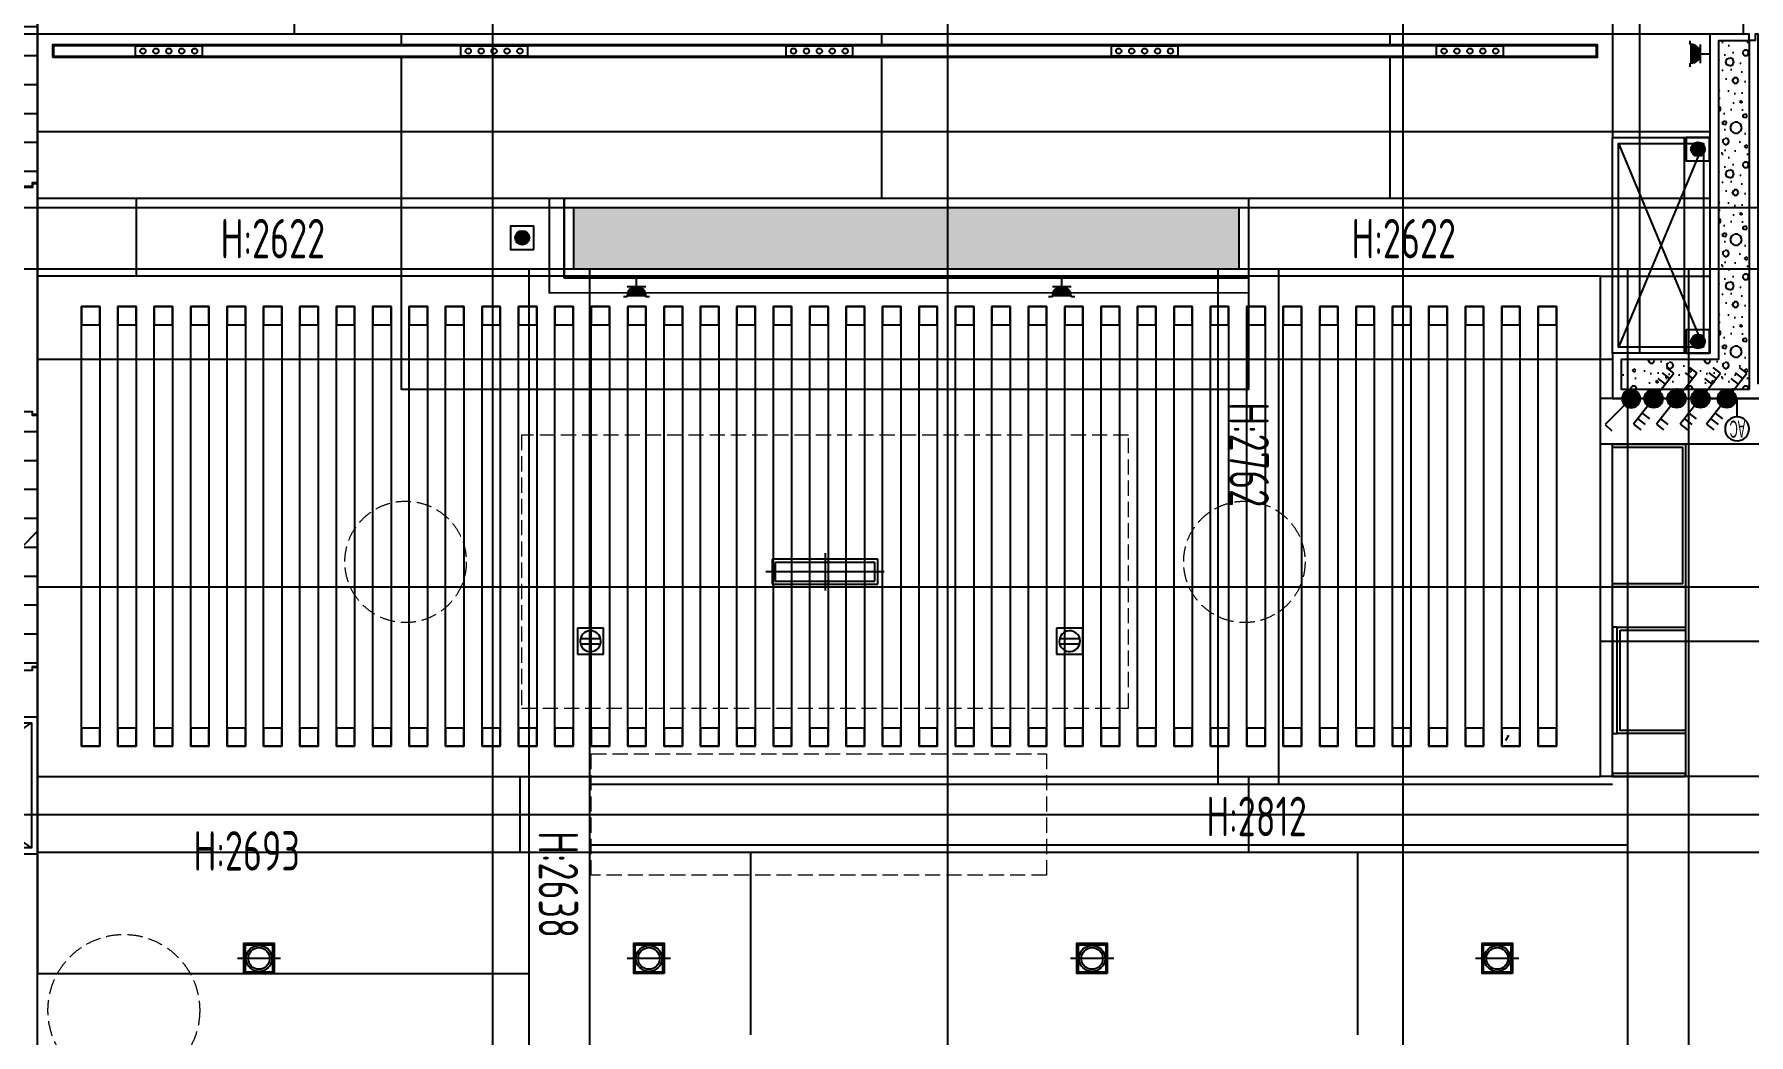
# Model space of a CAD drawing. Header units: millimetres. Extents: x -108767 to 78913, y -380878 to 1470.
# Drawn here: x 35570 to 41219, y -222872 to -219577 of the extents above; entities that cross this region are included whole.
import ezdxf
from ezdxf.enums import TextEntityAlignment as Align

# ---------------------------------------------------------------- set-up
doc = ezdxf.new("R2010")
doc.units = ezdxf.units.MM
doc.header["$LTSCALE"] = 10
doc.linetypes.add('DASH', pattern=[0.35, 0.25, -0.1])
doc.linetypes.add('DOTE', pattern=[2.42, 2, -0.2, 0.02, -0.2])
for name, color, linetype in [('012到顶家具', 55, 'Continuous'), ('NW-01-wall(原有墙体)', 255, 'Continuous'), ('NW-01-尺寸标注', 252, 'Continuous'), ('NW-01wall(新墙体)', 140, 'Continuous'), ('NW-01梁', 4, 'Continuous'), ('NW-02-fix(到顶家具)', 54, 'Continuous'), ('NW-02-free(活动家具)', 241, 'Continuous'), ('NW-02-light(平面灯具)', 12, 'Continuous'), ('NW-02不到底不到顶家具', 54, 'Continuous'), ('NW-03-地面铺装', 8, 'Continuous'), ('NW-04-light(天花灯具)', 1, 'Continuous'), ('NW-04-天花造型粗线', 163, 'Continuous'), ('NW-04-天花造型细线', 32, 'Continuous'), ('NW-door(门扇)', 12, 'Continuous'), ('NW-light(天花灯具)', 1, 'Continuous'), ('NW-完成面（用于平面）', 43, 'Continuous'), ('NW-开关插座', 117, 'Continuous'), ('NW-开关面板', 147, 'Continuous'), ('NW-强弱电插座', 223, 'Continuous'), ('NW-强电插座', 223, 'Continuous'), ('NW-暖通风口', 33, 'Continuous'), ('平面图', 7, 'Continuous')]:
    doc.layers.add(name, color=color, linetype=linetype)
doc.styles.add('GA-text-B', font='architxt.shx', dxfattribs={"width": 0.65, "bigfont": 'hztxt.shx'})
doc.styles.get("Standard").update_dxf_attribs({"font": ''})
doc.styles.add('STYLUS', font='stylu.ttf')
doc.styles.add('TSSD_REIN', font='tssdeng.shx', dxfattribs={"width": 0.7, "bigfont": 'hztxt.shx'})
doc.styles.add('宋体', font='', dxfattribs={"width": 0.8})
doc.styles.get('Standard').set_extended_font_data('SimSun')
doc.styles.get('宋体').set_extended_font_data('SimSun')
doc.linetypes.add('铝质LED灯条', pattern='A,12.7,-5.08,["AL.LED",宋体,S=2.54,R=0,X=-2.54,Y=-1.27],-10', length=27.78)

# ---------------------------------------------------------------- blocks, each defined once
blk = doc.blocks.new('*U298')
at = {"layer": '012到顶家具'}
blk.add_lwpolyline([(0, -71), (32, -71), (32, 0), (0, 0)], close=True, dxfattribs=at)
at = {"layer": '012到顶家具', "color": 8}
blk.add_lwpolyline([(2, -69), (30, -69), (30, -2), (2, -2)], close=True, dxfattribs=at)
for points in [[(30, -2), (2, -69)], [(2, -2), (30, -69)]]:
    blk.add_lwpolyline(points, dxfattribs=at)
blk = doc.blocks.new('*U307')
at = {"layer": '012到顶家具'}
blk.add_lwpolyline([(0, -45.25), (63, -45.25), (63, 0), (0, 0)], close=True, dxfattribs=at)
at = {"layer": '012到顶家具', "color": 8}
blk.add_lwpolyline([(2, -43.25), (61, -43.25), (61, -2), (2, -2)], close=True, dxfattribs=at)
for points in [[(61, -2), (2, -43.25)], [(2, -2), (61, -43.25)]]:
    blk.add_lwpolyline(points, dxfattribs=at)
blk = doc.blocks.new('梁')
at = {"layer": 'NW-01梁', "linetype": 'DASH'}
for p, q in [((37200.2, -232047.2), (37200.1, -228667.2)), ((37400.2, -232047.2), (37400.2, -228665.2)), ((39470.2, -230365.1), (39470.2, -228665.1)), ((39670.2, -230365.1), (39670.2, -228665.1)), ((37400.2, -230365.1), (40770.2, -230365.1)), ((37400.2, -230565.1), (40820.2, -230565.1))]:
    blk.add_line(p, q, dxfattribs=at)
for points in [[(32190.2, -228467.2), (32190.2, -228667.2), (42620.2, -228667.2), (42620.2, -228467.2)], [(41020.2, -228667.2), (41020.2, -232046.8), (40820.2, -232046.8), (40820.2, -228667.2)]]:
    blk.add_lwpolyline(points, close=True, dxfattribs=at)
blk.add_lwpolyline([(35580.2, -228667.2), (35580.2, -230988.8), (37200.2, -230988.8)], dxfattribs=at)
blk = doc.blocks.new('嵌入式射灯1')
at = {"color": 250, "linetype": 'DOTE', "ltscale": 30}
blk.add_line((0, 100), (0, -100), dxfattribs=at)
blk.add_lwpolyline([(-100, 0, 0, 0, 0), (100, 0, 30, 0, 0), (154.9, 0, 0, 0, 0)], format="xyseb", dxfattribs=at)
blk.add_circle((0, 0), 60)
at = {"color": 250}
blk.add_circle((0, 0), 50, dxfattribs=at)
blk = doc.blocks.new('*U241')
at = {"layer": 'NW-04-light(天花灯具)', "color": 1, "ltscale": 15}
blk.add_lwpolyline([(150844.17, -14074.61), (150848.37, -14074.61), (150848.37, -14078.82), (150844.17, -14078.82)], close=True, dxfattribs=at)
at = {"layer": 'NW-04-light(天花灯具)', "color": 8, "ltscale": 15}
blk.add_lwpolyline([(150844.38, -14074.82), (150848.16, -14074.82), (150848.16, -14078.61), (150844.38, -14078.61)], close=True, dxfattribs=at)
at = {"layer": 'NW-04-light(天花灯具)', "color": 1, "linetype": 'DASH', "ltscale": 15, "xscale": 0.03000000000000001, "yscale": 0.03000000000000001, "zscale": 0.03000000000000001, "rotation": 90.00000000027025}
blk.add_blockref('嵌入式射灯1', (150846.27, -14076.71), dxfattribs=at)
blk = doc.blocks.new('hdfgfgfd')
at = {"layer": 'NW-04-light(天花灯具)'}
blk.add_lwpolyline([(-48389.7, -188720.5), (-48170.6, -188720.5), (-48170.6, -188754.5), (-48389.7, -188754.5)], close=True, dxfattribs=at)
at = {"layer": 'NW-04-light(天花灯具)', "color": 8}
for centre in [(-48365.3, -188737.5), (-48322.7, -188737.5), (-48280.1, -188737.5), (-48237.5, -188737.5), (-48195, -188737.5)]:
    blk.add_circle(centre, 8.76, dxfattribs=at)
blk = doc.blocks.new('qweqeqweq')
at = {"layer": 'NW-light(天花灯具)', "color": 1, "linetype": 'DASH', "ltscale": 15}
for p, q in [((0, 5.94), (0, -5.94)), ((-1.88, 0), (1.88, 0))]:
    blk.add_line(p, q, dxfattribs=at)
blk.add_lwpolyline([(1.25, 5.31), (-1.25, 5.31), (-1.25, -5.31), (1.25, -5.31)], close=True, dxfattribs=at)
at = {"layer": 'NW-light(天花灯具)', "color": 8, "linetype": 'DASH', "ltscale": 15}
blk.add_lwpolyline([(0.94, 5), (-0.94, 5), (-0.94, -5), (0.94, -5)], close=True, dxfattribs=at)
blk = doc.blocks.new('_LINKPT1')
blk.add_line((0, 0), (0, 0))
blk = doc.blocks.new('单相二三极安全插座')
at = {"linetype": 'Continuous'}
for p, q in [((-33.3, 49.9), (-23.8, 49.9)), ((-23.8, 49.9), (-23.8, 47.5)), ((-23.8, 47.5), (23.8, 47.5)), ((23.8, 49.9), (23.8, 47.5)), ((23.8, 49.9), (33.3, 49.9)), ((23.8, 23.8), (-23.8, 23.8)), ((0, 23.8), (0, 0))]:
    blk.add_line(p, q, dxfattribs=at)
blk.add_arc((0, 47.5), 23.8, 180, 0, dxfattribs=at)
for points in [[(20.6, 35.7), (-20.6, 35.7), (23.8, 47.5), (-23.8, 47.5)], [(11.9, 27), (-11.9, 27), (20.6, 35.7), (-20.6, 35.7)], [(0, 23.8), (0, 23.8), (11.9, 27), (-11.9, 27)]]:
    blk.add_solid(points, dxfattribs=at)
at = {"linetype": 'Continuous', "xscale": 0.0950808586651788, "yscale": 0.0950808586651788, "zscale": 0.0950808586651788}
blk.add_blockref('_LINKPT1', (0, 0), dxfattribs=at)
blk = doc.blocks.new('*U260')
at = {"layer": 'NW-强电插座', "xscale": 1.2943, "yscale": 1.2943, "zscale": 1.2943}
blk.add_blockref('单相二三极安全插座', (225.9, 1978.7), dxfattribs=at)
blk = doc.blocks.new('*U61')
h = blk.add_hatch(color=256)
h.dxf.hatch_style = 1
edge = h.paths.add_edge_path()
edge.add_arc((0, 40), 30, 0, 360)
blk.add_lwpolyline([(-50, -10), (50, -10), (50, 90), (-50, 90)], close=True)
blk.add_circle((0, 40), 30)
blk = doc.blocks.new('*U264')
at = {"layer": 'NW-强电插座', "xscale": 0.7704166666280803, "yscale": 0.7704166666280803, "zscale": 0.7704166666280803}
blk.add_blockref('*U61', (225.9, 1986.4), dxfattribs=at)
blk = doc.blocks.new('ERWQEWQEWQEWQ')
at = {"layer": 'NW-强弱电插座'}
for p, q in [((0, 2.96), (2.96, 2.96)), ((0, 0), (0, 2.96)), ((2.96, 2.96), (2.96, 0)), ((2.96, 0), (0, 0)), ((0.34, 1.77), (2.63, 1.77)), ((0.34, 1.18), (2.63, 1.18))]:
    blk.add_line(p, q, dxfattribs=at)
blk.add_circle((1.48, 1.48), 1.18, dxfattribs=at)
blk = doc.blocks.new('*U259')
at = {"layer": 'NW-强电插座', "xscale": 29.12917476678007, "yscale": 29.12917476678007, "zscale": 29.12917476678007}
blk.add_blockref('ERWQEWQEWQEWQ', (182.8, 1978.7), dxfattribs=at)
blk = doc.blocks.new('ewqewqewqeqwe')
at = {"layer": 'NW-开关面板'}
h = blk.add_hatch(color=256, dxfattribs=at)
edge = h.paths.add_edge_path()
edge.add_arc((0, 0), 1.01, 0, 360)
for p, q in [((-2.52, 2.52), (-3.24, 1.8)), ((-2.69, 1.26), (-1.98, 1.98)), ((-0.72, 0.72), (-2.52, 2.52)), ((-2.15, 0.72), (-1.43, 1.43)), ((0.72, -0.72), (2.52, -2.52)), ((1.43, -1.43), (2.15, -0.72)), ((1.98, -1.98), (2.69, -1.26)), ((2.52, -2.52), (3.24, -1.8))]:
    blk.add_line(p, q, dxfattribs=at)
blk.add_circle((0, 0), 1.01, dxfattribs=at)
blk = doc.blocks.new('*U268')
at = {"layer": 'NW-开关插座', "xscale": 30.1, "yscale": 30.1, "zscale": 30.1}
blk.add_blockref('ewqewqewqeqwe', (225.9, 2013.9), dxfattribs=at)
blk = doc.blocks.new('eqweqweqweqweqweq')
at = {"layer": 'NW-开关面板'}
h = blk.add_hatch(color=256, dxfattribs=at)
edge = h.paths.add_edge_path()
edge.add_arc((0, 0), 1.01, 0, 360)
for p, q in [((-3.24, 1.81), (-2.52, 2.52)), ((-2.69, 1.26), (-1.98, 1.98)), ((-0.72, 0.72), (-2.52, 2.52)), ((0.72, -0.72), (2.52, -2.52)), ((2.01, -2.01), (2.72, -1.29)), ((2.52, -2.52), (3.24, -1.81))]:
    blk.add_line(p, q, dxfattribs=at)
blk.add_circle((0, 0), 1.01, dxfattribs=at)
blk = doc.blocks.new('*U270')
at = {"layer": 'NW-开关插座', "xscale": 30.1, "yscale": 30.1, "zscale": 30.1}
blk.add_blockref('eqweqweqweqweqweq', (225.9, 2013.9), dxfattribs=at)
blk = doc.blocks.new('*U115')
for p, q in [((-1.29, 1), (-1.29, -1)), ((0, 0), (-1.29, 0))]:
    blk.add_line(p, q)
blk.add_circle((0.86, 0), 0.855)
at = {"style": 'GA-text-B', "width": 0.65}
blk.add_attdef('1', (2.23, 0.49), '', height=1.5, dxfattribs=at)
at = {"style": 'STYLUS'}
blk.add_attdef('S', (0.35, -0.57), '', height=1.2, dxfattribs=at)
blk = doc.blocks.new('*U263')
at = {"layer": 'NW-开关面板', "extrusion": (-0.017452, 3.20596e-18, -0.999848)}
ref = blk.add_blockref('*U115', (-2038.6, -225.8, -3.9), dxfattribs=dict(at, xscale=46.44000144785679, yscale=46.44000144785679, zscale=-46.44000144785698, rotation=180))
ref.add_attrib('S', 'AC', dxfattribs={"layer": '0', "extrusion": (0.017452, -3.20596e-18, 0.999848), "height": 55.73, "rotation": 270, "style": 'STYLUS', "width": 0.5}).set_placement((2051.5, -224.5, 3.9), align=Align.CENTER)
blk = doc.blocks.new('fgregrt')
at = {"layer": 'NW-开关面板'}
for p, q in [((5135.44, -371.79), (5136.16, -371.07)), ((5137.56, -373.9), (5135.44, -371.79))]:
    blk.add_line(p, q, dxfattribs=at)
blk.add_circle((5138.27, -374.61), 1, dxfattribs=at)
for points in [[(5137.4, -375.11), (5137.4, -374.11), (5137.77, -375.48), (5137.77, -373.74)], [(5137.77, -375.48), (5137.77, -373.74), (5138.27, -375.61), (5138.27, -373.61)], [(5138.77, -375.48), (5138.77, -373.74), (5138.27, -375.61), (5138.27, -373.61)], [(5139.14, -375.11), (5139.14, -374.11), (5138.77, -375.48), (5138.77, -373.74)], [(5137.27, -374.61), (5137.27, -374.61), (5137.4, -375.11), (5137.4, -374.11)], [(5139.27, -374.61), (5139.27, -374.61), (5139.14, -375.11), (5139.14, -374.11)]]:
    blk.add_solid(points, dxfattribs=at)
at = {"layer": 'NW-开关面板', "xscale": 4.805045045043872, "yscale": 4.805045045043872, "zscale": 4.805045045043872, "rotation": 90}
for p in [(5138.27, -373.61), (5137.27, -374.61), (5139.27, -374.61)]:
    blk.add_blockref('_LINKPT1', p, dxfattribs=at)
at = {"layer": 'NW-开关面板', "width": 0.8, "flags": 9}
blk.add_attdef('A', (5139.27, -374.61), '', height=0.0000961, rotation=90, dxfattribs=at)
blk = doc.blocks.new('*U267')
at = {"layer": 'NW-开关插座', "xscale": 30.1, "yscale": 30.1, "zscale": 30.1}
blk.add_blockref('fgregrt', (-154436, 13289.8), dxfattribs=at)

msp = doc.modelspace()

# ---------------------------------------------------------------- hatches: boundary and pattern name
at = {"layer": 'NW-01-wall(原有墙体)'}
h = msp.add_hatch(color=250, dxfattribs=at)
h.dxf.hatch_style = 1
h.paths.add_polyline_path([(37346.1, -220148.6), (37346.1, -220348.6), (39540.1, -220348.6), (39540.1, -220148.6)])
at = {"layer": 'NW-03-地面铺装'}
h = msp.add_hatch(dxfattribs=at)
h.set_pattern_fill('DOLMIT', color=250, scale=15)
h.paths.add_polyline_path([(35580.2, -220068), (35580.2, -219267.6), (35565.2, -219267.6), (35565.2, -219255.6), (35530.2, -219255.6), (35530.2, -219235.6), (34740.2, -219235.6), (34740.2, -219195.6), (34690.2, -219195.6), (34690.2, -219235.6), (34670.2, -219235.6), (34670.2, -217516.6), (31320.2, -217516.6), (31320.2, -220126.6), (34096.6, -220126.6), (34096.6, -220626.6), (35410.2, -220626.6), (35410.2, -220100), (35530.2, -220100), (35530.2, -220080), (35565.2, -220080), (35565.2, -220068), (35580.2, -220068)])
h = msp.add_hatch(dxfattribs=at)
h.set_pattern_fill('DOLMIT', color=250, scale=15)
h.paths.add_polyline_path([(35580.2, -221662.1), (35565.2, -221662.1), (35565.2, -221674.1), (35530.2, -221674.1), (35530.2, -221694.1), (34830.2, -221694.1), (34830.2, -221704.1), (34850.2, -221704.1), (34850.2, -221724.1), (34830.2, -221724.1), (34830.2, -222416.6), (35430.2, -222416.6), (35430.2, -223726.6), (31920.2, -223726.6), (31920.2, -220766.6), (32220.2, -220766.6), (32220.2, -220326.6), (33906.6, -220326.6), (33906.6, -220766.6), (34850.2, -220766.6), (34850.2, -220786.6), (34830.2, -220786.6), (34830.2, -220796.6), (35530.2, -220796.6), (35530.2, -220816.6), (35565.2, -220816.6), (35565.2, -220828.6), (35580.2, -220828.6), (35580.2, -221662.1)])
at = {"layer": '平面图'}
h = msp.add_hatch(dxfattribs=at)
h.set_pattern_fill('14砌块砖隔墙', color=250, scale=184.459189, style=0, pattern_type=2)
h.set_pattern_definition([(0, (54.42, -56.26), (92.2296, 184.45919), [0, -184.45919]), (0, (-53.5, -81.16), (92.2296, 184.45919), [0, -184.45919]), (0, (6.46, -83), (92.2296, 184.45919), [0, -184.45919]), (0, (71.94, -28.6), (92.2296, 184.45919), [0, -184.45919]), (0, (-4.61, -92.23), (92.2296, 184.45919), [0, -184.45919]), (0, (90.39, 87.62), (92.2296, 184.45919), [0, -184.45919]), (0, (34.12, 72.86), (92.2296, 184.45919), [0, -184.45919]), (0, (63.64, 49.8), (92.2296, 184.45919), [0, -184.45919]), (0, (-86.7, 46.11), (92.2296, 184.45919), [0, -184.45919]), (0, (3.69, 37.81), (92.2296, 184.45919), [0, -184.45919]), (0, (-31.36, -9.22), (92.2296, 184.45919), [0, -184.45919]), (0, (-29.51, -78.4), (92.2296, 184.45919), [0, -184.45919]), (0, (39.66, -85.77), (92.2296, 184.45919), [0, -184.45919]), (0, (90.39, -4.61), (92.2296, 184.45919), [0, -184.45919]), (0, (-82.08, -33.2), (92.2296, 184.45919), [0, -184.45919]), (0, (-66.4, -1.84), (92.2296, 184.45919), [0, -184.45919]), (0, (5.53, -14.76), (92.2296, 184.45919), [0, -184.45919]), (0, (-20.29, -41.5), (92.2296, 184.45919), [0, -184.45919]), (0, (-35.05, 19.37), (92.2296, 184.45919), [0, -184.45919]), (0, (-11.99, 88.54), (92.2296, 184.45919), [0, -184.45919]), (0, (-74.7, -71.94), (92.2296, 184.45919), [0, -184.45919]), (0, (26.75, 50.73), (92.2296, 184.45919), [0, -184.45919]), (0, (-59.03, 53.5), (92.2296, 184.45919), [0, -184.45919]), (0, (-73.78, 77.47), (92.2296, 184.45919), [0, -184.45919]), (130.601294, (79.054, 29.865), (-461.14796828, 553.37757044), [8.09824, -3393.16109]), (18.434949, (65.878, 33.378), (461.1479726, 184.4591883), [8.33302, -1158.28932]), (90, (65.88, 25.47), (92.229595, 184.45919), [7.9054, -361.01297]), (161.565051, (73.784, 22.838), (-461.1479766, 184.459176), [8.33302, -1158.28932]), (53.130102, (73.784, 22.838), (92.2295947, 184.459189), [8.78377, -913.51216]), (135, (80.81, -71.15), (-92.229606, 184.459177), [7.45328, -514.2761]), (45, (70.27, -71.15), (92.229594, 184.459189), [7.45328, -514.2761]), (135, (75.54, -76.42), (-92.229606, 184.459177), [7.45328, -514.2761]), (45, (75.54, -76.42), (92.229594, 184.459189), [7.45328, -514.2761]), (116.56505, (-7.9, 52.7), (-1e-05, 368.91837), [9.82055, -196.41107]), (180, (-12.3, 61.49), (-92.2296, 184.45919), [10.54053, -173.91866]), (63.43495, (-27.23, 52.7), (1e-07, 368.91838), [9.82055, -196.41107]), (116.56505, (-22.84, 43.92), (-1e-05, 368.91837), [9.82055, -196.41107]), (0, (-22.84, 43.92), (92.2296, 184.45919), [10.54053, -173.91866]), (63.43495, (-12.3, 43.92), (1e-07, 368.91838), [9.82055, -196.41107]), (107.102728, (61.4864, -9.662), (-276.6887736, 922.29594868), [11.94722, -5005.8852]), (143.972626, (57.973, 1.757), (-1752.362276, 1291.21432354), [11.94722, -2496.96889]), (180, (48.31, 8.78), (-92.2296, 184.45919), [11.4189, -173.04028]), (36.027373, (27.23, 1.757), (1752.3622853, 1291.2143111), [11.94722, -2496.96889]), (71.565051, (23.716, -8.784), (276.6887854, 922.2959447), [11.11069, -1155.51165]), (107.102728, (27.23, -20.203), (-276.6887736, 922.29594868), [11.94722, -5005.8852]), (143.972626, (36.892, -27.23), (-1752.362276, 1291.21432354), [11.94722, -2496.96889]), (0, (36.9, -27.23), (92.2296, 184.45919), [11.4189, -173.04028]), (36.027373, (48.311, -27.23), (1752.3622853, 1291.2143111), [11.94722, -2496.96889]), (71.565051, (57.973, -20.203), (276.6887854, 922.2959447), [11.11069, -1155.51165]), (150.255118, (63.243, 76.419), (-276.6887842, 184.4591867), [7.0817, -1480.07582]), (90, (57.09, 72.905), (92.229595, 184.45919), [7.02702, -361.89135]), (29.744881, (57.095, 72.905), (276.6887837, 184.4591882), [7.0817, -1480.07582]), (116.56505, (20.2, -54.46), (-1e-05, 368.91837), [9.82055, -196.41107]), (168.690067, (15.81, -45.676), (-830.0663521, 184.4591846), [8.95772, -1872.16411]), (41.185925, (0, -50.0675), (2305.73985582, 2029.05106764), [9.33728, -3912.31871]), (90, (0, -58.85), (92.229595, 184.45919), [8.78377, -360.1346]), (138.814074, (7.027, -65), (-2305.7398288, 2029.0510983), [9.33728, -3912.31871]), (16.699244, (7.027, -65), (3043.57661373, 922.29594078), [9.17053, -3842.45037]), (60.945396, (15.811, -62.365), (92.22959487, 184.45918847), [9.04345, -3789.20364]), (109.983106, (-57.0945, 22.838), (-461.14797504, 1291.2143218), [10.28114, -4307.79774]), (155.556045, (-60.608, 32.5), (-1198.98473437, 553.3775561), [10.61347, -4447.04414]), (24.4439547, (-79.932, 32.5), (1198.9847304, 553.37756493), [10.61347, -4447.04414]), (70.0168934, (-83.446, 22.838), (461.1479747, 1291.21432201), [10.28114, -4307.79774]), (109.983106, (-79.932, 13.176), (-461.14797504, 1291.2143218), [10.28114, -4307.79774]), (160.016893, (-70.27, 9.662), (-461.1479749, 184.4591814), [10.28114, -2148.75827]), (19.9831065, (-70.27, 9.662), (461.1479721, 184.4591895), [10.28114, -2148.75827]), (70.0168934, (-60.608, 13.176), (461.1479747, 1291.21432201), [10.28114, -4307.79774]), (122.005383, (11.419, 6.149), (-92.2296072, 184.4591801), [8.2866, -1731.89791]), (18.434949, (-0.878, 10.54), (461.1479726, 184.4591883), [8.33302, -1158.28932]), (90, (-0.88, 2.635), (92.229595, 184.45919), [7.9054, -361.01297]), (161.565051, (7.027, 0), (-461.1479766, 184.459176), [8.33302, -1158.28932]), (54.462322, (7.027, 0), (645.6071612, 922.2959445), [7.55608, -3165.99978]), (116.56505, (-42.16, -38.65), (-1e-05, 368.91837), [9.82055, -196.41107]), (180, (-46.55, -29.86), (-92.2296, 184.45919), [9.66215, -174.79703]), (59.036243, (-61.486, -38.649), (92.2295948, 184.4591881), [10.24355, -2140.9016]), (120.963756, (-56.216, -47.432), (-92.2296071, 184.4591806), [10.24355, -2140.9016]), (0, (-56.22, -47.43), (92.2296, 184.45919), [9.66215, -174.79703]), (63.43495, (-46.55, -47.43), (1e-07, 368.91838), [9.82055, -196.41107])])
h.paths.add_polyline_path([(41220.2, -219596.6), (41120.2, -219596.6), (41120.2, -220646.6), (41120.2, -220646.6), (40800.2, -220646.6), (40800.2, -220746.6), (41220.2, -220746.6)])

# ---------------------------------------------------------------- linework, layer by layer
at = {"layer": 'NW-01-wall(原有墙体)'}
msp.add_lwpolyline([(37346.1, -220148.6), (37346.1, -220348.6), (39540.1, -220348.6), (39540.1, -220148.6)], close=True, dxfattribs=at)
at = {"layer": 'NW-01-尺寸标注'}
msp.add_lwpolyline([(42330.2, -220776.6), (40730.2, -220776.6)], dxfattribs=at)
at = {"layer": 'NW-01wall(新墙体)'}
msp.add_lwpolyline([(41220.2, -220746.6), (40800.2, -220746.6), (40800.2, -220646.6), (41120.2, -220646.6), (41120.2, -219996.6), (41120.2, -219916.6), (41120.2, -219596.6), (41220.2, -219596.6), (41220.2, -220746.6)], close=True, dxfattribs=at)
at = {"layer": 'NW-02-fix(到顶家具)', "ltscale": 10}
msp.add_lwpolyline([(39820.2, -219146.6), (40770.2, -219146.6), (40770.2, -219916.6), (41090.2, -219916.6)], dxfattribs=at)
for points in [[(40770.2, -220926.6), (41010.2, -220926.6), (41010.2, -222021.6), (40770.2, -222021.6)], [(40770.2, -220926.6), (41010.2, -220926.6), (41010.2, -221396.6), (40770.2, -221396.6)], [(40770.2, -220936.6), (41000.2, -220936.6), (41000.2, -221386.6), (40770.2, -221386.6)], [(40770.2, -221879.1), (40785.2, -221879.1), (40785.2, -221529.1), (40770.2, -221529.1)], [(40785.2, -221529.1), (41010.2, -221529.1), (41010.2, -221879.1), (40785.2, -221879.1)], [(40795.2, -221539.1), (41010.2, -221539.1), (41010.2, -221869.1), (40795.2, -221869.1)], [(40770.2, -222021.6), (41010.2, -222021.6), (41010.2, -222011.6), (40770.2, -222011.6)]]:
    msp.add_lwpolyline(points, close=True, dxfattribs=at)
at = {"layer": 'NW-02-free(活动家具)', "linetype": 'DASH', "lineweight": 5, "ltscale": 20}
for points in [[(37175.2, -220896.6), (37175.2, -221796.6), (39175.2, -221796.6), (39175.2, -220896.6), (37175.2, -220896.6)], [(37405.2, -221946.6), (38905.2, -221946.6), (38905.2, -222346.6), (37405.2, -222346.6), (37405.2, -221946.6)]]:
    msp.add_lwpolyline(points, dxfattribs=at)
for centre, radius in [((36793.3, -221314.3), 200), ((39557, -221314.3), 200), ((35864.8, -222791.4), 250)]:
    msp.add_circle(centre, radius, dxfattribs=at)
at = {"layer": 'NW-02-light(平面灯具)', "linetype": '铝质LED灯条'}
msp.add_line((41005.8, -219916.6), (41005.8, -220626.6), dxfattribs=at)
for points in [[(40859.7, -220626.6), (40859.7, -219049.3), (39520.1, -219049.3)], [(37266.1, -220118.6), (37266.1, -220428.6), (39570.1, -220426.6)]]:
    msp.add_lwpolyline(points, dxfattribs=at)
at = {"layer": 'NW-02不到底不到顶家具'}
msp.add_lwpolyline([(39570.1, -220378.6), (39570.1, -220746.6), (36780.2, -220746.6), (36780.2, -220116.6), (37316.1, -220116.6), (37316.1, -220378.6)], close=True, dxfattribs=at)
at = {"layer": 'NW-03-地面铺装'}
for p, q in [((40080.2, -223715.8), (40080.2, -218676.6)), ((35580.2, -223715.8), (35580.2, -219126.6)), ((37080.2, -223715.8), (37080.2, -219126.6)), ((38580.2, -223715.8), (38580.1, -219146.6)), ((35580.2, -219896.6), (41090.2, -219896.6)), ((35580.2, -220646.6), (40770.2, -220646.6)), ((35580.2, -221396.6), (40980.2, -221396.6)), ((35580.2, -221396.6), (46480.2, -221396.6)), ((34950.2, -222146.6), (47990.2, -222146.6))]:
    msp.add_line(p, q, dxfattribs=at)
msp.add_lwpolyline([(35580.2, -220068), (35580.2, -219267.6), (35565.2, -219267.6), (35565.2, -219255.6), (35530.2, -219255.6), (35530.2, -219235.6), (34740.2, -219235.6), (34740.2, -219195.6), (34690.2, -219195.6), (34690.2, -219235.6), (34670.2, -219235.6), (34670.2, -217538.6), (31320.2, -217538.6), (31320.2, -220126.6), (34096.6, -220126.6), (34096.6, -220626.6), (35410.2, -220626.6), (35410.2, -220100), (35530.2, -220100), (35530.2, -220080), (35565.2, -220080), (35565.2, -220068), (35580.2, -220068)], close=True, dxfattribs=at)
for points in [[(46480.2, -225104.6), (41032.2, -225104.6), (41032.2, -223715.8), (35580.2, -223715.8), (35580.2, -219186.6), (35580.2, -219126.6), (35580.2, -219146.6), (39520.1, -219146.6), (39520.1, -218676.6), (41090.2, -218676.6), (41090.2, -219146.6), (41200.2, -219146.6), (41200.2, -219576.6), (41090.2, -219576.6), (41090.2, -220626.6), (40770.2, -220626.6), (40770.2, -220776.6), (42330.2, -220776.6)], [(35565.2, -220828.6), (35580.2, -220828.6), (35580.2, -221662.1), (35580.2, -221662.1), (35565.2, -221662.1)]]:
    msp.add_lwpolyline(points, dxfattribs=at)
at = {"layer": 'NW-04-天花造型粗线'}
msp.add_line((35580.2, -219267.6), (35580.2, -220068), dxfattribs=at)
at = {"layer": 'NW-04-天花造型粗线', "color": 32}
msp.add_lwpolyline([(35630.2, -219651.6), (40720.2, -219651.6), (40720.2, -219611.6), (35630.2, -219611.6)], close=True, dxfattribs=at)
at = {"layer": 'NW-04-天花造型粗线', "color": 8}
for points in [[(35633.2, -219648.6), (40717.2, -219648.6), (40717.2, -219614.6), (35633.2, -219614.6)], [(35725.2, -220533.6), (35785.2, -220533.6), (35785.2, -220473.6), (35725.2, -220473.6)], [(35845.2, -220533.6), (35905.2, -220533.6), (35905.2, -220473.6), (35845.2, -220473.6)], [(35965.2, -220533.6), (36025.2, -220533.6), (36025.2, -220473.6), (35965.2, -220473.6)], [(36085.2, -220533.6), (36145.2, -220533.6), (36145.2, -220473.6), (36085.2, -220473.6)], [(36205.2, -220533.6), (36265.2, -220533.6), (36265.2, -220473.6), (36205.2, -220473.6)], [(36325.2, -220533.6), (36385.2, -220533.6), (36385.2, -220473.6), (36325.2, -220473.6)], [(36445.2, -220533.6), (36505.2, -220533.6), (36505.2, -220473.6), (36445.2, -220473.6)], [(36565.2, -220533.6), (36625.2, -220533.6), (36625.2, -220473.6), (36565.2, -220473.6)], [(36685.2, -220533.6), (36745.2, -220533.6), (36745.2, -220473.6), (36685.2, -220473.6)], [(36805.2, -220533.6), (36865.2, -220533.6), (36865.2, -220473.6), (36805.2, -220473.6)], [(36925.2, -220533.6), (36985.2, -220533.6), (36985.2, -220473.6), (36925.2, -220473.6)], [(37045.2, -220533.6), (37105.2, -220533.6), (37105.2, -220473.6), (37045.2, -220473.6)], [(37165.2, -220533.6), (37225.2, -220533.6), (37225.2, -220473.6), (37165.2, -220473.6)], [(37285.2, -220533.6), (37345.2, -220533.6), (37345.2, -220473.6), (37285.2, -220473.6)], [(37405.2, -220533.6), (37465.2, -220533.6), (37465.2, -220473.6), (37405.2, -220473.6)], [(37525.2, -220533.6), (37585.2, -220533.6), (37585.2, -220473.6), (37525.2, -220473.6)], [(37645.2, -220533.6), (37705.2, -220533.6), (37705.2, -220473.6), (37645.2, -220473.6)], [(37765.2, -220533.6), (37825.2, -220533.6), (37825.2, -220473.6), (37765.2, -220473.6)], [(37885.2, -220533.6), (37945.2, -220533.6), (37945.2, -220473.6), (37885.2, -220473.6)], [(38005.2, -220533.6), (38065.2, -220533.6), (38065.2, -220473.6), (38005.2, -220473.6)], [(38125.2, -220533.6), (38185.2, -220533.6), (38185.2, -220473.6), (38125.2, -220473.6)], [(38245.2, -220533.6), (38305.2, -220533.6), (38305.2, -220473.6), (38245.2, -220473.6)], [(38365.2, -220533.6), (38425.2, -220533.6), (38425.2, -220473.6), (38365.2, -220473.6)], [(38485.2, -220533.6), (38545.2, -220533.6), (38545.2, -220473.6), (38485.2, -220473.6)], [(38605.2, -220533.6), (38665.2, -220533.6), (38665.2, -220473.6), (38605.2, -220473.6)], [(38725.2, -220533.6), (38785.2, -220533.6), (38785.2, -220473.6), (38725.2, -220473.6)], [(38845.2, -220533.6), (38905.2, -220533.6), (38905.2, -220473.6), (38845.2, -220473.6)], [(38965.2, -220533.6), (39025.2, -220533.6), (39025.2, -220473.6), (38965.2, -220473.6)], [(39085.2, -220533.6), (39145.2, -220533.6), (39145.2, -220473.6), (39085.2, -220473.6)], [(39205.2, -220533.6), (39265.2, -220533.6), (39265.2, -220473.6), (39205.2, -220473.6)], [(39325.2, -220533.6), (39385.2, -220533.6), (39385.2, -220473.6), (39325.2, -220473.6)], [(39445.2, -220533.6), (39505.2, -220533.6), (39505.2, -220473.6), (39445.2, -220473.6)], [(39565.2, -220533.6), (39625.2, -220533.6), (39625.2, -220473.6), (39565.2, -220473.6)], [(39685.2, -220533.6), (39745.2, -220533.6), (39745.2, -220473.6), (39685.2, -220473.6)], [(39805.2, -220533.6), (39865.2, -220533.6), (39865.2, -220473.6), (39805.2, -220473.6)], [(39925.2, -220533.6), (39985.2, -220533.6), (39985.2, -220473.6), (39925.2, -220473.6)], [(40045.2, -220533.6), (40105.2, -220533.6), (40105.2, -220473.6), (40045.2, -220473.6)], [(40165.2, -220533.6), (40225.2, -220533.6), (40225.2, -220473.6), (40165.2, -220473.6)], [(40285.2, -220533.6), (40345.2, -220533.6), (40345.2, -220473.6), (40285.2, -220473.6)], [(40405.2, -220533.6), (40465.2, -220533.6), (40465.2, -220473.6), (40405.2, -220473.6)], [(40525.2, -220533.6), (40585.2, -220533.6), (40585.2, -220473.6), (40525.2, -220473.6)], [(35725.2, -221921.6), (35785.2, -221921.6), (35785.2, -221861.6), (35725.2, -221861.6)], [(35845.2, -221921.6), (35905.2, -221921.6), (35905.2, -221861.6), (35845.2, -221861.6)], [(35965.2, -221921.6), (36025.2, -221921.6), (36025.2, -221861.6), (35965.2, -221861.6)], [(36085.2, -221921.6), (36145.2, -221921.6), (36145.2, -221861.6), (36085.2, -221861.6)], [(36205.2, -221921.6), (36265.2, -221921.6), (36265.2, -221861.6), (36205.2, -221861.6)], [(36325.2, -221921.6), (36385.2, -221921.6), (36385.2, -221861.6), (36325.2, -221861.6)], [(36445.2, -221921.6), (36505.2, -221921.6), (36505.2, -221861.6), (36445.2, -221861.6)], [(36565.2, -221921.6), (36625.2, -221921.6), (36625.2, -221861.6), (36565.2, -221861.6)], [(36685.2, -221921.6), (36745.2, -221921.6), (36745.2, -221861.6), (36685.2, -221861.6)], [(36805.2, -221921.6), (36865.2, -221921.6), (36865.2, -221861.6), (36805.2, -221861.6)], [(36925.2, -221921.6), (36985.2, -221921.6), (36985.2, -221861.6), (36925.2, -221861.6)], [(37045.2, -221921.6), (37105.2, -221921.6), (37105.2, -221861.6), (37045.2, -221861.6)], [(37165.2, -221921.6), (37225.2, -221921.6), (37225.2, -221861.6), (37165.2, -221861.6)], [(37285.2, -221921.6), (37345.2, -221921.6), (37345.2, -221861.6), (37285.2, -221861.6)], [(37405.2, -221921.6), (37465.2, -221921.6), (37465.2, -221861.6), (37405.2, -221861.6)], [(37525.2, -221921.6), (37585.2, -221921.6), (37585.2, -221861.6), (37525.2, -221861.6)], [(37645.2, -221921.6), (37705.2, -221921.6), (37705.2, -221861.6), (37645.2, -221861.6)], [(37765.2, -221921.6), (37825.2, -221921.6), (37825.2, -221861.6), (37765.2, -221861.6)], [(37885.2, -221921.6), (37945.2, -221921.6), (37945.2, -221861.6), (37885.2, -221861.6)], [(38005.2, -221921.6), (38065.2, -221921.6), (38065.2, -221861.6), (38005.2, -221861.6)], [(38125.2, -221921.6), (38185.2, -221921.6), (38185.2, -221861.6), (38125.2, -221861.6)], [(38245.2, -221921.6), (38305.2, -221921.6), (38305.2, -221861.6), (38245.2, -221861.6)], [(38365.2, -221921.6), (38425.2, -221921.6), (38425.2, -221861.6), (38365.2, -221861.6)], [(38485.2, -221921.6), (38545.2, -221921.6), (38545.2, -221861.6), (38485.2, -221861.6)], [(38605.2, -221921.6), (38665.2, -221921.6), (38665.2, -221861.6), (38605.2, -221861.6)], [(38725.2, -221921.6), (38785.2, -221921.6), (38785.2, -221861.6), (38725.2, -221861.6)], [(38845.2, -221921.6), (38905.2, -221921.6), (38905.2, -221861.6), (38845.2, -221861.6)], [(38965.2, -221921.6), (39025.2, -221921.6), (39025.2, -221861.6), (38965.2, -221861.6)], [(39085.2, -221921.6), (39145.2, -221921.6), (39145.2, -221861.6), (39085.2, -221861.6)], [(39205.2, -221921.6), (39265.2, -221921.6), (39265.2, -221861.6), (39205.2, -221861.6)], [(39325.2, -221921.6), (39385.2, -221921.6), (39385.2, -221861.6), (39325.2, -221861.6)], [(39445.2, -221921.6), (39505.2, -221921.6), (39505.2, -221861.6), (39445.2, -221861.6)], [(39565.2, -221921.6), (39625.2, -221921.6), (39625.2, -221861.6), (39565.2, -221861.6)], [(39685.2, -221921.6), (39745.2, -221921.6), (39745.2, -221861.6), (39685.2, -221861.6)], [(39805.2, -221921.6), (39865.2, -221921.6), (39865.2, -221861.6), (39805.2, -221861.6)], [(39925.2, -221921.6), (39985.2, -221921.6), (39985.2, -221861.6), (39925.2, -221861.6)], [(40045.2, -221921.6), (40105.2, -221921.6), (40105.2, -221861.6), (40045.2, -221861.6)], [(40165.2, -221921.6), (40225.2, -221921.6), (40225.2, -221861.6), (40165.2, -221861.6)], [(40285.2, -221921.6), (40345.2, -221921.6), (40345.2, -221861.6), (40285.2, -221861.6)], [(40405.2, -221921.6), (40465.2, -221921.6), (40465.2, -221861.6), (40405.2, -221861.6)], [(40525.2, -221921.6), (40585.2, -221921.6), (40585.2, -221861.6), (40525.2, -221861.6)]]:
    msp.add_lwpolyline(points, close=True, dxfattribs=at)
at = {"layer": 'NW-04-天花造型粗线'}
msp.add_lwpolyline([(35580.2, -221664.1), (35580.2, -222021.6), (40730.2, -222021.6), (40730.2, -220373.6), (35580.2, -220373.6), (35580.2, -221664.1)], dxfattribs=at)
for points in [[(35725.2, -220473.6), (35785.2, -220473.6), (35785.2, -221921.6), (35725.2, -221921.6)], [(35845.2, -220473.6), (35905.2, -220473.6), (35905.2, -221921.6), (35845.2, -221921.6)], [(35965.2, -220473.6), (36025.2, -220473.6), (36025.2, -221921.6), (35965.2, -221921.6)], [(36085.2, -220473.6), (36145.2, -220473.6), (36145.2, -221921.6), (36085.2, -221921.6)], [(36205.2, -220473.6), (36265.2, -220473.6), (36265.2, -221921.6), (36205.2, -221921.6)], [(36325.2, -220473.6), (36385.2, -220473.6), (36385.2, -221921.6), (36325.2, -221921.6)], [(36445.2, -220473.6), (36505.2, -220473.6), (36505.2, -221921.6), (36445.2, -221921.6)], [(36565.2, -220473.6), (36625.2, -220473.6), (36625.2, -221921.6), (36565.2, -221921.6)], [(36685.2, -220473.6), (36745.2, -220473.6), (36745.2, -221921.6), (36685.2, -221921.6)], [(36805.2, -220473.6), (36865.2, -220473.6), (36865.2, -221921.6), (36805.2, -221921.6)], [(36925.2, -220473.6), (36985.2, -220473.6), (36985.2, -221921.6), (36925.2, -221921.6)], [(37045.2, -220473.6), (37105.2, -220473.6), (37105.2, -221921.6), (37045.2, -221921.6)], [(37165.2, -220473.6), (37225.2, -220473.6), (37225.2, -221921.6), (37165.2, -221921.6)], [(37285.2, -220473.6), (37345.2, -220473.6), (37345.2, -221921.6), (37285.2, -221921.6)], [(37405.2, -220473.6), (37465.2, -220473.6), (37465.2, -221921.6), (37405.2, -221921.6)], [(37525.2, -220473.6), (37585.2, -220473.6), (37585.2, -221921.6), (37525.2, -221921.6)], [(37645.2, -220473.6), (37705.2, -220473.6), (37705.2, -221921.6), (37645.2, -221921.6)], [(37765.2, -220473.6), (37825.2, -220473.6), (37825.2, -221921.6), (37765.2, -221921.6)], [(37885.2, -220473.6), (37945.2, -220473.6), (37945.2, -221921.6), (37885.2, -221921.6)], [(38005.2, -220473.6), (38065.2, -220473.6), (38065.2, -221921.6), (38005.2, -221921.6)], [(38125.2, -220473.6), (38185.2, -220473.6), (38185.2, -221921.6), (38125.2, -221921.6)], [(38245.2, -220473.6), (38305.2, -220473.6), (38305.2, -221921.6), (38245.2, -221921.6)], [(38365.2, -220473.6), (38425.2, -220473.6), (38425.2, -221921.6), (38365.2, -221921.6)], [(38485.2, -220473.6), (38545.2, -220473.6), (38545.2, -221921.6), (38485.2, -221921.6)], [(38605.2, -220473.6), (38665.2, -220473.6), (38665.2, -221921.6), (38605.2, -221921.6)], [(38725.2, -220473.6), (38785.2, -220473.6), (38785.2, -221921.6), (38725.2, -221921.6)], [(38845.2, -220473.6), (38905.2, -220473.6), (38905.2, -221921.6), (38845.2, -221921.6)], [(38965.2, -220473.6), (39025.2, -220473.6), (39025.2, -221921.6), (38965.2, -221921.6)], [(39085.2, -220473.6), (39145.2, -220473.6), (39145.2, -221921.6), (39085.2, -221921.6)], [(39205.2, -220473.6), (39265.2, -220473.6), (39265.2, -221921.6), (39205.2, -221921.6)], [(39325.2, -220473.6), (39385.2, -220473.6), (39385.2, -221921.6), (39325.2, -221921.6)], [(39445.2, -220473.6), (39505.2, -220473.6), (39505.2, -221921.6), (39445.2, -221921.6)], [(39565.2, -220473.6), (39625.2, -220473.6), (39625.2, -221921.6), (39565.2, -221921.6)], [(39685.2, -220473.6), (39745.2, -220473.6), (39745.2, -221921.6), (39685.2, -221921.6)], [(39805.2, -220473.6), (39865.2, -220473.6), (39865.2, -221921.6), (39805.2, -221921.6)], [(39925.2, -220473.6), (39985.2, -220473.6), (39985.2, -221921.6), (39925.2, -221921.6)], [(40045.2, -220473.6), (40105.2, -220473.6), (40105.2, -221921.6), (40045.2, -221921.6)], [(40165.2, -220473.6), (40225.2, -220473.6), (40225.2, -221921.6), (40165.2, -221921.6)], [(40285.2, -220473.6), (40345.2, -220473.6), (40345.2, -221921.6), (40285.2, -221921.6)], [(40405.2, -220473.6), (40465.2, -220473.6), (40465.2, -221921.6), (40405.2, -221921.6)], [(40525.2, -220473.6), (40585.2, -220473.6), (40585.2, -221921.6), (40525.2, -221921.6)]]:
    msp.add_lwpolyline(points, close=True, dxfattribs=at)
at = {"layer": 'NW-04-天花造型细线'}
for p, q in [((36426.1, -219246.6), (36426.1, -219576.6)), ((41090.2, -219576.6), (34740.2, -219576.6)), ((36780.2, -219611.6), (36780.2, -219576.6)), ((38361.6, -219576.6), (38361.6, -219614.6)), ((40036.2, -219576.6), (40036.2, -219614.6)), ((36780.2, -220116.6), (36780.2, -219651.6)), ((38361.6, -219648.6), (38361.6, -220116.6)), ((40036.2, -219648.6), (40036.2, -220116.6)), ((35580.2, -220116.6), (41090.2, -220116.6)), ((35905.2, -220116.6), (35905.2, -220373.6)), ((37316.1, -220116.6), (37316.1, -220373.6)), ((39570.1, -220116.6), (39570.1, -220378.6)), ((40730.2, -220373.6), (41090.2, -220373.6)), ((37170.1, -222021.6), (37170.1, -222271.6)), ((39570.1, -222021.6), (39570.1, -222271.6)), ((37930.2, -222271.6), (37930.2, -222871.6)), ((39930.2, -222271.6), (39930.2, -222871.6))]:
    msp.add_line(p, q, dxfattribs=at)
for points in [[(42330.2, -220926.6), (40730.2, -220926.6)], [(42330.2, -221576.6), (40730.2, -221576.6)], [(42330.2, -222021.6), (40730.2, -222021.6)], [(42330.2, -222271.6), (35580.2, -222271.6)]]:
    msp.add_lwpolyline(points, dxfattribs=at)
at = {"layer": 'NW-door(门扇)'}
for points in [[(35580.2, -220066), (35563.2, -220066), (35563.2, -220078), (35530.2, -220078), (35530.2, -219257.6), (35563.2, -219257.6), (35563.2, -219269.6), (35580.2, -219269.6)], [(35580.2, -221660.1), (35563.2, -221660.1), (35563.2, -221672.1), (35530.2, -221672.1), (35530.2, -220818.6), (35563.2, -220818.6), (35563.2, -220830.6), (35580.2, -220830.6)]]:
    msp.add_lwpolyline(points, close=True, dxfattribs=at)
at = {"layer": 'NW-完成面（用于平面）'}
for points in [[(40770.2, -220626.6), (40770.2, -220776.6), (41282.2, -220776.6), (41282.2, -220761.6), (41270.2, -220761.6), (41270.2, -220726.6), (41250.2, -220726.6), (41250.2, -219576.6), (41240.2, -219576.6), (41240.2, -219596.6), (41220.2, -219596.6), (41220.2, -219576.6), (41090.2, -219576.6), (41090.2, -220626.6)], [(37316.1, -220378.6), (37316.1, -220116.6), (39270.2, -220116.6), (39570.1, -220116.6), (39570.1, -220378.6)]]:
    msp.add_lwpolyline(points, close=True, dxfattribs=at)
for points in [[(35565.2, -220068), (35580.2, -220068), (35580.2, -220120), (35580.2, -220828.6), (35565.2, -220828.6)], [(34950.2, -221824.1), (35580.2, -221824.1), (35580.2, -221662.1), (35565.2, -221662.1)], [(37070.2, -223879.1), (37070.2, -223318.6), (37060.2, -223318.6), (37060.2, -223338.6), (37040.2, -223338.6), (37040.2, -223716.6), (35580.2, -223716.6), (35580.2, -222276.6), (34950.2, -222276.6)]]:
    msp.add_lwpolyline(points, dxfattribs=at)
at = {"layer": 'NW-暖通风口'}
msp.add_line((40427.4, -221885.5), (40417.6, -221903), dxfattribs=at)

# ---------------------------------------------------------------- block references
at = {"layer": 'NW-01-尺寸标注'}
msp.add_blockref('梁', (0, 8318.6), dxfattribs=at)
at = {"layer": 'NW-02-fix(到顶家具)', "ltscale": 10, "xscale": -10, "yscale": 10, "zscale": 10}
msp.add_blockref('*U298', (41090.2, -219916.6), dxfattribs=at)
at = {"layer": 'NW-02-fix(到顶家具)', "ltscale": 10, "xscale": -10, "yscale": 10, "zscale": 10, "rotation": 180}
msp.add_blockref('*U307', (34950.2, -222276.6), dxfattribs=at)
at = {"layer": 'NW-04-light(天花灯具)'}
for p in [(84293.2, -30894.1), (85365, -30894.1), (86436.8, -30894.1), (87508.5, -30894.1), (88580.3, -30894.1)]:
    msp.add_blockref('hdfgfgfd', p, dxfattribs=at)
for name, p, xscale, yscale, zscale, rotation in [('qweqeqweq', (38175.2, -221346.6), 32.76, 32.76, 32.76, 270), ('*U241', (3620417.5, -557083), 23.76, 23.76, 23.76, 180), ('*U241', (3621702.5, -557083), 23.76, 23.76, 23.76, 180), ('*U241', (3623162.5, -557083), 23.76, 23.76, 23.76, 180.0000000000012), ('*U241', (3624497.5, -557083), 23.76, 23.76, 23.76, 179.9999999999488)]:
    msp.add_blockref(name, p, dxfattribs=dict(at, xscale=xscale, yscale=yscale, zscale=zscale, rotation=rotation))
at = {"layer": 'NW-开关插座'}
for name, p, xscale, yscale, zscale, rotation in [('*U268', (38882.2, -220786.6), 0.9984580498866201, 0.9984580498866201, 0.9984580498866201, 276.6842996492062), ('*U270', (38957.9, -220786.6), 0.99845804988662, 0.99845804988662, 0.99845804988662, 276.6842996492062), ('*U268', (39036.3, -220786.6), 0.99845804988662, 0.99845804988662, 0.99845804988662, 276.6842996492062), ('*U268', (39123, -220786.6), 0.99845804988662, 0.99845804988662, 0.99845804988662, 276.6842996492062), ('*U267', (40605.7, -218765.7), -0.9984580498866216, 0.9984580498866216, 0.9984580498866216, 180)]:
    msp.add_blockref(name, p, dxfattribs=dict(at, xscale=xscale, yscale=yscale, zscale=zscale, rotation=rotation))
at = {"layer": 'NW-强弱电插座', "xscale": 0.9984580498866216, "yscale": 0.9984580498866216, "zscale": 0.9984580498866216}
for name, p, rotation in [('*U260', (43065.8, -219866.2), 89.99999999999999), ('*U264', (43065.8, -220180.6), 89.99999999999999), ('*U264', (39191.7, -220472.1), 89.99999999999999), ('*U260', (37779.7, -218400.9), 180), ('*U260', (39180.7, -218400.9), 180), ('*U264', (43065.8, -220813.6), 89.99999999999999)]:
    msp.add_blockref(name, p, dxfattribs=dict(at, rotation=rotation))
at = {"layer": 'NW-强弱电插座', "extrusion": (0.017452, -0.001019, 0.999847), "xscale": 0.9984580498866212, "yscale": 0.9984580498866212, "zscale": 0.9984580498866212, "rotation": 93.34240464588797}
msp.add_blockref('*U263', (-216015.2, -54081.1, 943.7), dxfattribs=at)
at = {"layer": 'NW-强弱电插座', "extrusion": (-0.017452, -0.001019, 0.999847), "xscale": -0.9984580498866212, "rotation": 266.657595354112}
for p, yscale, zscale in [((221350.6, 24312.2, -427), 0.9984580498866225, 0.9984580498866225), ((221442.6, 25888.1, -454.5), 0.9984580498866223, 0.9984580498866223)]:
    msp.add_blockref('*U259', p, dxfattribs=dict(at, yscale=yscale, zscale=zscale))

# ---------------------------------------------------------------- texts
at = {"layer": 'NW-01梁', "color": 251, "style": 'TSSD_REIN', "width": 0.7}
for s, p in [('H:2622', (36183.9, -220314.4)), ('H:2622', (39910.1, -220314.4)), ('H:2812', (39431.8, -222217.7)), ('H:2693', (36094.5, -222331.1))]:
    msp.add_text(s, height=130, dxfattribs=at).set_placement(p)
for s, p in [('H:2762', (39507.8, -220788.4)), ('H:2638', (37231.8, -222200.9))]:
    msp.add_text(s, height=130, rotation=270.0007, dxfattribs=at).set_placement(p)

doc.saveas('drawing.dxf')
